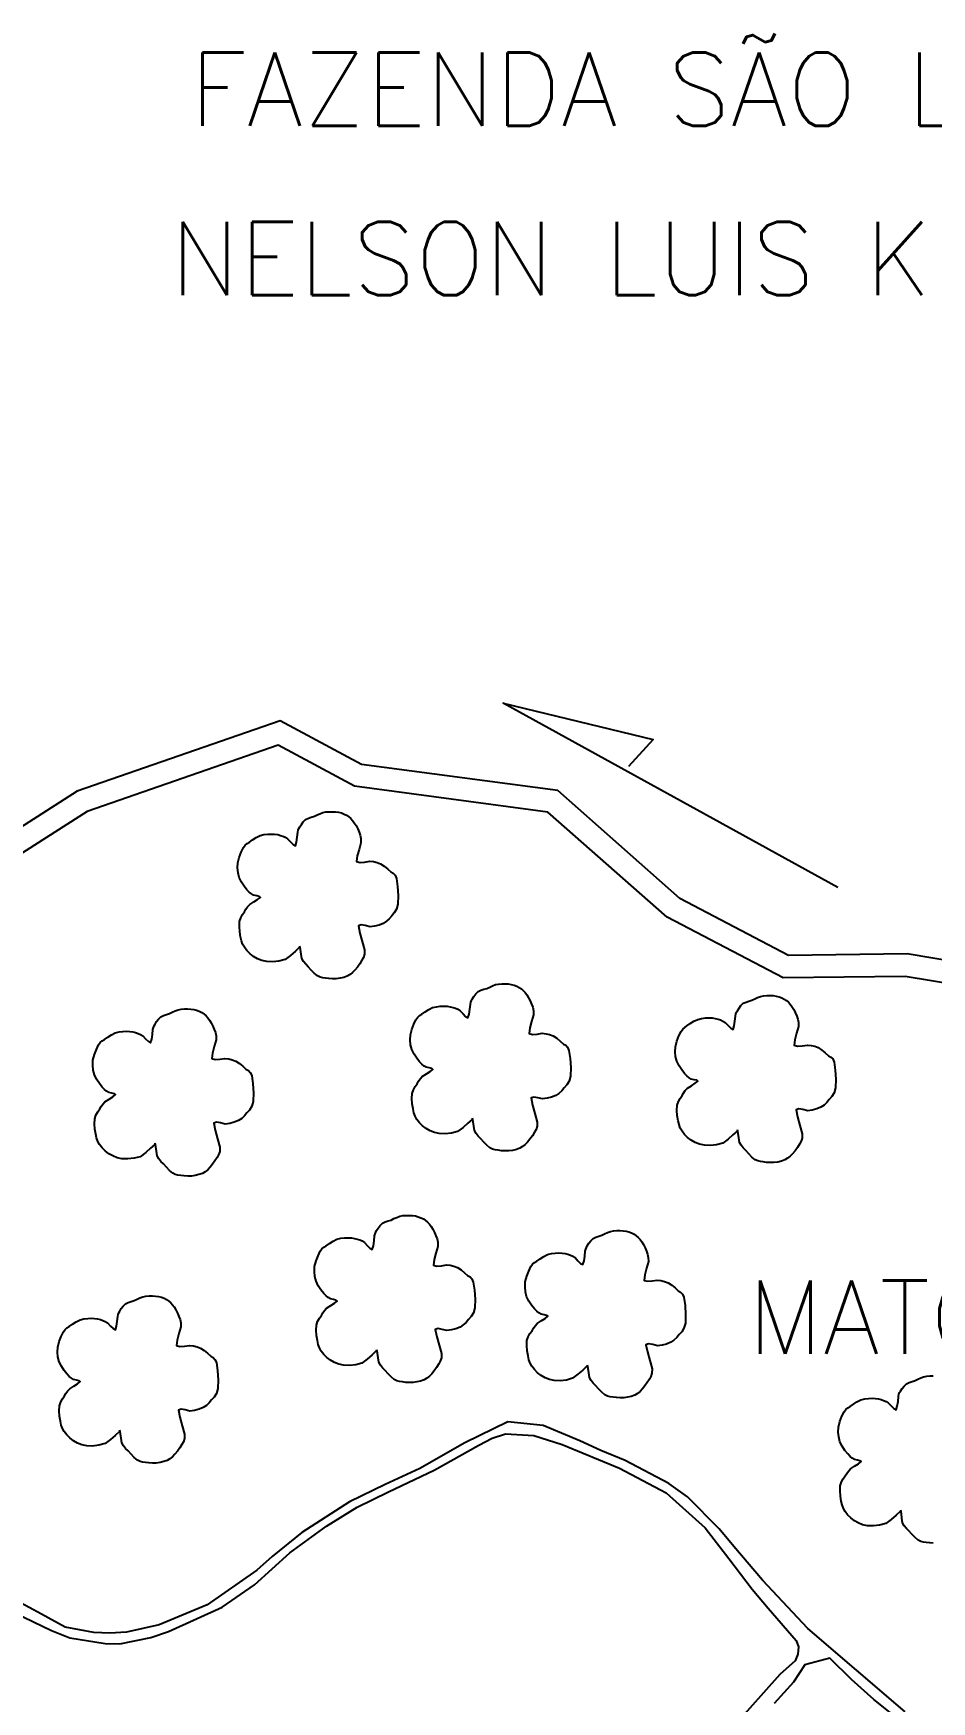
# Model space of a CAD drawing. Header units: millimetres. Extents: x 735053 to 737153, y 7806847 to 7809817.
# Drawn here: x 735382.4 to 735541.6, y 7808577.2 to 7808872.7 of the extents above; entities that cross this region are included whole.
import ezdxf

# ---------------------------------------------------------------- set-up
doc = ezdxf.new("R2010")
doc.units = ezdxf.units.MM
doc.linetypes.add('CONTINUO', pattern=[0])
doc.linetypes.add('LIN0', pattern=[0])
for name, color, linetype in [('0114000524', 1, 'Continuous'), ('0114000524005', 5, 'Continuous'), ('0114000524007', 5, 'Continuous'), ('CURSOS_D_AGUA', 5, 'Continuous'), ('MATO', 3, 'LIN0'), ('TEXTO', 7, 'Continuous')]:
    doc.layers.add(name, color=color, linetype=linetype)
doc.styles.add('SIMPLEX', font='simplex', dxfattribs={"height": 0.2})

msp = doc.modelspace()

# ---------------------------------------------------------------- linework, layer by layer
at = {"layer": '0114000524', "color": 1, "elevation": 521.97}
msp.add_lwpolyline([(735536.85, 7808575.35), (735519.63, 7808590.15), (735511.6, 7808598.68), (735506.53, 7808604.63), (735503.92, 7808607.77), (735498.27, 7808613.43), (735494.96, 7808615.83), (735487.23, 7808619.89), (735482.96, 7808621.68), (735479.22, 7808623.38), (735472.72, 7808626.09), (735466.45, 7808626.77), (735458.82, 7808623.04), (735450.84, 7808618.48), (735444.72, 7808615.62), (735438.42, 7808612.55), (735429.95, 7808607.12), (735424.72, 7808602.9), (735421.99, 7808600.44), (735413.2, 7808594.35), (735404.69, 7808590.79), (735398.86, 7808589.45), (735395.95, 7808589.3), (735393.11, 7808589.41), (735388.02, 7808590.35), (735383.84, 7808592.64), (735379.44, 7808595.02)], dxfattribs=at)
at = {"layer": '0114000524005'}
msp.add_lwpolyline([(735539.47, 7808571.06), (735531.32, 7808577.54), (735527.36, 7808581.07), (735523.49, 7808584.89), (735519.07, 7808583.68), (735517.05, 7808580.62), (735513.67, 7808576.84)], dxfattribs=at)
at = {"layer": '0114000524007', "elevation": 521.53}
msp.add_lwpolyline([(735379.08, 7808592.9), (735385.61, 7808589.79), (735388.81, 7808588.45), (735395.07, 7808587.45), (735397.69, 7808587.43), (735403.18, 7808588.53), (735406.34, 7808589.58), (735415.85, 7808593.92), (735421.57, 7808597.86), (735427.83, 7808603.52), (735434.33, 7808608.25), (735439.78, 7808611.62), (735445.3, 7808614.34), (735453.42, 7808618.2), (735461.29, 7808622.63), (735463.65, 7808623.85), (735466.04, 7808624.64), (735471.08, 7808624.3), (735476.06, 7808622.74), (735486.22, 7808618.56), (735494.51, 7808614.18), (735501.4, 7808607.99), (735505.62, 7808602.53), (735509.73, 7808597.11), (735512.57, 7808593.73), (735517.56, 7808587.99), (735517.96, 7808586.86), (735517.86, 7808585.6), (735517.36, 7808584.42), (735514.65, 7808581.98), (735498.21, 7808563.57)], dxfattribs=at)
at = {"layer": 'CURSOS_D_AGUA'}
for points in [[(735680.38, 7808799.16), (735656.95, 7808778.03), (735646.6, 7808756.78), (735627.53, 7808752.45), (735613.62, 7808738.34), (735579.5, 7808711.93), (735550.53, 7808707.43), (735537.19, 7808709.64), (735516.2, 7808709.39), (735496.94, 7808719.46), (735475.3, 7808738.58), (735440.54, 7808743.22), (735426.11, 7808750.95), (735390.14, 7808738.48), (735368.96, 7808724.98)], [(735682.41, 7808795.6), (735660.21, 7808775.58), (735649.35, 7808753.31), (735629.55, 7808748.81), (735616.28, 7808735.34), (735581.13, 7808708.14), (735550.51, 7808703.38), (735536.89, 7808705.63), (735515.24, 7808705.38), (735494.66, 7808716.14), (735473.56, 7808734.77), (735439.29, 7808739.35), (735425.77, 7808746.6), (735391.89, 7808734.85), (735370.25, 7808721.06)]]:
    msp.add_lwpolyline(points, dxfattribs=at)
at = {"layer": 'MATO', "linetype": 'CONTINUO'}
for points in [[(735429.54, 7808710.81), (735428.8, 7808710.14), (735427.94, 7808709.38), (735426.98, 7808708.67), (735425.89, 7808708.37), (735424.79, 7808708.25), (735423.73, 7808708.29), (735422.86, 7808708.48), (735422.1, 7808708.79), (735421.41, 7808709.19), (735420.77, 7808709.67), (735420.22, 7808710.22), (735419.77, 7808710.81), (735419.46, 7808711.36), (735419.24, 7808711.97), (735419.09, 7808712.66), (735418.94, 7808713.56), (735418.88, 7808714.5), (735418.9, 7808715.39), (735419.13, 7808716.05), (735419.44, 7808716.62), (735419.79, 7808717.11), (735420.05, 7808717.57), (735420.35, 7808717.99), (735420.73, 7808718.39), (735421.44, 7808718.86), (735422.12, 7808719.29), (735422.6, 7808719.66), (735422.39, 7808719.81), (735421.95, 7808719.92), (735421.41, 7808720.04), (735421.02, 7808720.27), (735420.64, 7808720.58), (735420.23, 7808721.01), (735419.73, 7808721.64), (735419.25, 7808722.37), (735418.85, 7808723.18), (735418.64, 7808724.02), (735418.55, 7808724.89), (735418.6, 7808725.78), (735418.85, 7808726.75), (735419.2, 7808727.68), (735419.6, 7808728.47), (735419.9, 7808728.89), (735420.24, 7808729.19), (735420.65, 7808729.44), (735421.22, 7808729.86), (735421.87, 7808730.27), (735422.55, 7808730.61), (735423.24, 7808730.78), (735423.91, 7808730.86), (735424.56, 7808730.88), (735425.13, 7808730.85), (735425.67, 7808730.77), (735426.16, 7808730.65), (735426.6, 7808730.51), (735427.01, 7808730.32), (735427.43, 7808730.06), (735427.93, 7808729.51), (735428.41, 7808729.05), (735428.82, 7808728.82), (735429.02, 7808729.46), (735429.15, 7808730.31), (735429.23, 7808731.19), (735429.32, 7808731.58), (735429.43, 7808731.87), (735429.59, 7808732.14), (735429.87, 7808732.59), (735430.21, 7808733.04), (735430.62, 7808733.45), (735431.11, 7808733.68), (735431.63, 7808733.86), (735432.17, 7808734.02), (735432.67, 7808734.26), (735433.16, 7808734.49), (735433.68, 7808734.69), (735434.23, 7808734.79), (735434.8, 7808734.84), (735435.37, 7808734.84), (735435.93, 7808734.81), (735436.46, 7808734.74), (735436.97, 7808734.61), (735437.44, 7808734.43), (735437.88, 7808734.2), (735438.28, 7808733.92), (735438.63, 7808733.63), (735438.95, 7808733.28), (735439.25, 7808732.88), (735439.56, 7808732.37), (735439.85, 7808731.81), (735440.09, 7808731.21), (735440.29, 7808730.67), (735440.41, 7808730.07), (735440.42, 7808729.35), (735440.08, 7808728.16), (735439.77, 7808727), (735439.65, 7808726.03), (735440.26, 7808725.86), (735441.08, 7808725.92), (735441.98, 7808726.07), (735442.65, 7808725.99), (735443.29, 7808725.84), (735443.9, 7808725.6), (735444.55, 7808725.17), (735445.16, 7808724.68), (735445.71, 7808724.17), (735446.13, 7808723.94), (735446.47, 7808723.6), (735446.72, 7808723.02), (735446.92, 7808721.58), (735447.02, 7808719.99), (735446.99, 7808718.45), (735446.72, 7808717.58), (735446.33, 7808716.93), (735445.87, 7808716.41), (735445.44, 7808715.88), (735444.95, 7808715.42), (735444.38, 7808715.05), (735443.64, 7808714.76), (735442.85, 7808714.55), (735442.04, 7808714.42), (735441.18, 7808714.65), (735440.46, 7808714.78), (735439.99, 7808714.6), (735440.24, 7808713.34), (735440.66, 7808711.83), (735441.08, 7808710.34), (735441.05, 7808709.58), (735440.87, 7808709), (735440.58, 7808708.52), (735440.22, 7808707.91), (735439.8, 7808707.32), (735439.35, 7808706.79), (735438.93, 7808706.36), (735438.49, 7808706), (735437.99, 7808705.71), (735437.38, 7808705.48), (735436.73, 7808705.33), (735436.06, 7808705.23), (735435.4, 7808705.22), (735434.76, 7808705.26), (735434.15, 7808705.35), (735433.66, 7808705.41), (735433.19, 7808705.53), (735432.72, 7808705.76), (735432.16, 7808706.23), (735431.6, 7808706.78), (735431.07, 7808707.37), (735430.63, 7808707.83), (735430.26, 7808708.3), (735429.96, 7808708.83), (735429.84, 7808709.62), (735429.74, 7808710.4), (735429.61, 7808711.03)], [(735460.11, 7808680.33), (735459.37, 7808679.66), (735458.51, 7808678.9), (735457.55, 7808678.18), (735456.47, 7808677.89), (735455.36, 7808677.77), (735454.3, 7808677.81), (735453.44, 7808677.99), (735452.67, 7808678.3), (735451.99, 7808678.71), (735451.35, 7808679.19), (735450.8, 7808679.73), (735450.34, 7808680.32), (735450.03, 7808680.88), (735449.81, 7808681.49), (735449.66, 7808682.17), (735449.52, 7808683.08), (735449.45, 7808684.01), (735449.48, 7808684.9), (735449.71, 7808685.56), (735450.02, 7808686.13), (735450.37, 7808686.63), (735450.63, 7808687.08), (735450.93, 7808687.5), (735451.3, 7808687.91), (735452.02, 7808688.37), (735452.69, 7808688.81), (735453.17, 7808689.17), (735452.96, 7808689.33), (735452.53, 7808689.44), (735451.98, 7808689.55), (735451.6, 7808689.78), (735451.21, 7808690.1), (735450.81, 7808690.52), (735450.3, 7808691.15), (735449.83, 7808691.89), (735449.43, 7808692.7), (735449.21, 7808693.53), (735449.13, 7808694.4), (735449.18, 7808695.29), (735449.43, 7808696.27), (735449.78, 7808697.19), (735450.17, 7808697.99), (735450.48, 7808698.41), (735450.82, 7808698.71), (735451.22, 7808698.96), (735451.8, 7808699.38), (735452.45, 7808699.78), (735453.13, 7808700.12), (735453.81, 7808700.29), (735454.49, 7808700.38), (735455.13, 7808700.39), (735455.71, 7808700.36), (735456.24, 7808700.29), (735456.74, 7808700.16), (735457.17, 7808700.02), (735457.59, 7808699.83), (735458, 7808699.58), (735458.51, 7808699.03), (735458.98, 7808698.56), (735459.39, 7808698.34), (735459.6, 7808698.97), (735459.72, 7808699.83), (735459.81, 7808700.71), (735459.9, 7808701.09), (735460.01, 7808701.39), (735460.16, 7808701.65), (735460.44, 7808702.1), (735460.79, 7808702.56), (735461.2, 7808702.97), (735461.69, 7808703.2), (735462.21, 7808703.37), (735462.75, 7808703.53), (735463.24, 7808703.78), (735463.74, 7808704.01), (735464.25, 7808704.2), (735464.81, 7808704.3), (735465.38, 7808704.35), (735465.95, 7808704.36), (735466.5, 7808704.33), (735467.04, 7808704.25), (735467.55, 7808704.13), (735468.02, 7808703.94), (735468.46, 7808703.71), (735468.85, 7808703.44), (735469.2, 7808703.14), (735469.52, 7808702.8), (735469.82, 7808702.39), (735470.14, 7808701.89), (735470.42, 7808701.32), (735470.67, 7808700.72), (735470.87, 7808700.19), (735470.98, 7808699.58), (735471, 7808698.86), (735470.66, 7808697.68), (735470.35, 7808696.52), (735470.23, 7808695.55), (735470.83, 7808695.38), (735471.65, 7808695.43), (735472.55, 7808695.58), (735473.23, 7808695.51), (735473.86, 7808695.36), (735474.48, 7808695.12), (735475.13, 7808694.69), (735475.74, 7808694.19), (735476.29, 7808693.68), (735476.71, 7808693.45), (735477.04, 7808693.12), (735477.29, 7808692.54), (735477.5, 7808691.1), (735477.6, 7808689.5), (735477.56, 7808687.97), (735477.3, 7808687.1), (735476.91, 7808686.44), (735476.44, 7808685.93), (735476.01, 7808685.39), (735475.52, 7808684.94), (735474.96, 7808684.56), (735474.22, 7808684.27), (735473.42, 7808684.06), (735472.62, 7808683.94), (735471.76, 7808684.17), (735471.04, 7808684.29), (735470.56, 7808684.12), (735470.81, 7808682.85), (735471.24, 7808681.35), (735471.66, 7808679.86), (735471.63, 7808679.1), (735471.45, 7808678.52), (735471.16, 7808678.04), (735470.8, 7808677.42), (735470.38, 7808676.84), (735469.93, 7808676.3), (735469.51, 7808675.87), (735469.06, 7808675.51), (735468.57, 7808675.22), (735467.96, 7808675), (735467.31, 7808674.84), (735466.64, 7808674.75), (735465.98, 7808674.74), (735465.34, 7808674.78), (735464.73, 7808674.86), (735464.23, 7808674.92), (735463.76, 7808675.05), (735463.29, 7808675.27), (735462.73, 7808675.74), (735462.18, 7808676.3), (735461.65, 7808676.89), (735461.21, 7808677.34), (735460.83, 7808677.82), (735460.53, 7808678.34), (735460.41, 7808679.14), (735460.32, 7808679.91), (735460.19, 7808680.55)], [(735507.08, 7808678.25), (735506.35, 7808677.58), (735505.49, 7808676.82), (735504.53, 7808676.1), (735503.44, 7808675.81), (735502.34, 7808675.69), (735501.28, 7808675.73), (735500.41, 7808675.92), (735499.64, 7808676.22), (735498.96, 7808676.63), (735498.32, 7808677.11), (735497.77, 7808677.66), (735497.32, 7808678.24), (735497.01, 7808678.8), (735496.79, 7808679.41), (735496.64, 7808680.09), (735496.49, 7808681), (735496.42, 7808681.93), (735496.45, 7808682.83), (735496.68, 7808683.49), (735496.99, 7808684.05), (735497.34, 7808684.55), (735497.6, 7808685), (735497.9, 7808685.42), (735498.27, 7808685.83), (735498.99, 7808686.29), (735499.66, 7808686.73), (735500.15, 7808687.1), (735499.94, 7808687.25), (735499.5, 7808687.36), (735498.95, 7808687.48), (735498.57, 7808687.7), (735498.18, 7808688.02), (735497.78, 7808688.45), (735497.28, 7808689.08), (735496.8, 7808689.81), (735496.4, 7808690.62), (735496.19, 7808691.45), (735496.1, 7808692.32), (735496.15, 7808693.21), (735496.4, 7808694.19), (735496.75, 7808695.11), (735497.15, 7808695.91), (735497.45, 7808696.33), (735497.79, 7808696.63), (735498.19, 7808696.88), (735498.77, 7808697.3), (735499.42, 7808697.7), (735500.1, 7808698.05), (735500.79, 7808698.21), (735501.46, 7808698.3), (735502.11, 7808698.31), (735502.68, 7808698.29), (735503.22, 7808698.21), (735503.71, 7808698.08), (735504.15, 7808697.94), (735504.56, 7808697.75), (735504.98, 7808697.5), (735505.48, 7808696.95), (735505.96, 7808696.48), (735506.37, 7808696.26), (735506.57, 7808696.9), (735506.7, 7808697.75), (735506.78, 7808698.63), (735506.87, 7808699.01), (735506.98, 7808699.31), (735507.14, 7808699.57), (735507.42, 7808700.03), (735507.76, 7808700.48), (735508.17, 7808700.89), (735508.66, 7808701.12), (735509.18, 7808701.3), (735509.72, 7808701.45), (735510.21, 7808701.7), (735510.71, 7808701.93), (735511.23, 7808702.12), (735511.78, 7808702.23), (735512.35, 7808702.28), (735512.92, 7808702.28), (735513.48, 7808702.25), (735514.01, 7808702.17), (735514.52, 7808702.05), (735514.99, 7808701.87), (735515.43, 7808701.64), (735515.83, 7808701.36), (735516.18, 7808701.07), (735516.5, 7808700.72), (735516.8, 7808700.32), (735517.11, 7808699.81), (735517.4, 7808699.24), (735517.64, 7808698.64), (735517.84, 7808698.11), (735517.96, 7808697.5), (735517.97, 7808696.78), (735517.63, 7808695.6), (735517.32, 7808694.44), (735517.2, 7808693.47), (735517.81, 7808693.3), (735518.62, 7808693.36), (735519.53, 7808693.5), (735520.2, 7808693.43), (735520.84, 7808693.28), (735521.45, 7808693.04), (735522.1, 7808692.61), (735522.71, 7808692.11), (735523.26, 7808691.61), (735523.68, 7808691.37), (735524.02, 7808691.04), (735524.27, 7808690.46), (735524.47, 7808689.02), (735524.57, 7808687.43), (735524.54, 7808685.89), (735524.27, 7808685.02), (735523.88, 7808684.36), (735523.42, 7808683.85), (735522.99, 7808683.32), (735522.5, 7808682.86), (735521.93, 7808682.49), (735521.19, 7808682.19), (735520.39, 7808681.98), (735519.59, 7808681.86), (735518.73, 7808682.09), (735518.01, 7808682.22), (735517.54, 7808682.04), (735517.79, 7808680.77), (735518.21, 7808679.27), (735518.63, 7808677.78), (735518.6, 7808677.02), (735518.42, 7808676.44), (735518.13, 7808675.96), (735517.77, 7808675.34), (735517.35, 7808674.76), (735516.9, 7808674.23), (735516.48, 7808673.79), (735516.04, 7808673.43), (735515.54, 7808673.14), (735514.93, 7808672.92), (735514.28, 7808672.76), (735513.61, 7808672.67), (735512.95, 7808672.66), (735512.31, 7808672.7), (735511.7, 7808672.79), (735511.2, 7808672.84), (735510.73, 7808672.97), (735510.27, 7808673.19), (735509.71, 7808673.66), (735509.15, 7808674.22), (735508.62, 7808674.81), (735508.18, 7808675.27), (735507.8, 7808675.74), (735507.51, 7808676.26), (735507.39, 7808677.06), (735507.29, 7808677.83), (735507.16, 7808678.47)], [(735403.87, 7808675.87), (735403.14, 7808675.2), (735402.28, 7808674.44), (735401.32, 7808673.72), (735400.23, 7808673.43), (735399.13, 7808673.31), (735398.07, 7808673.35), (735397.2, 7808673.53), (735396.43, 7808673.84), (735395.75, 7808674.25), (735395.11, 7808674.73), (735394.56, 7808675.27), (735394.11, 7808675.86), (735393.8, 7808676.42), (735393.58, 7808677.03), (735393.43, 7808677.71), (735393.28, 7808678.62), (735393.21, 7808679.55), (735393.24, 7808680.44), (735393.47, 7808681.1), (735393.78, 7808681.67), (735394.13, 7808682.17), (735394.39, 7808682.62), (735394.69, 7808683.04), (735395.06, 7808683.44), (735395.78, 7808683.91), (735396.45, 7808684.35), (735396.94, 7808684.71), (735396.73, 7808684.87), (735396.29, 7808684.98), (735395.74, 7808685.09), (735395.36, 7808685.32), (735394.97, 7808685.64), (735394.57, 7808686.06), (735394.07, 7808686.69), (735393.59, 7808687.43), (735393.19, 7808688.24), (735392.97, 7808689.07), (735392.89, 7808689.94), (735392.94, 7808690.83), (735393.19, 7808691.81), (735393.54, 7808692.73), (735393.94, 7808693.53), (735394.24, 7808693.95), (735394.58, 7808694.25), (735394.98, 7808694.5), (735395.56, 7808694.92), (735396.21, 7808695.32), (735396.89, 7808695.66), (735397.58, 7808695.83), (735398.25, 7808695.92), (735398.9, 7808695.93), (735399.47, 7808695.9), (735400.01, 7808695.83), (735400.5, 7808695.7), (735400.94, 7808695.56), (735401.35, 7808695.37), (735401.77, 7808695.12), (735402.27, 7808694.57), (735402.75, 7808694.1), (735403.16, 7808693.88), (735403.36, 7808694.51), (735403.49, 7808695.37), (735403.57, 7808696.25), (735403.66, 7808696.63), (735403.77, 7808696.92), (735403.93, 7808697.19), (735404.2, 7808697.64), (735404.55, 7808698.1), (735404.96, 7808698.51), (735405.45, 7808698.74), (735405.97, 7808698.91), (735406.51, 7808699.07), (735407, 7808699.31), (735407.5, 7808699.55), (735408.02, 7808699.74), (735408.57, 7808699.84), (735409.14, 7808699.89), (735409.71, 7808699.9), (735410.27, 7808699.87), (735410.8, 7808699.79), (735411.31, 7808699.67), (735411.78, 7808699.48), (735412.22, 7808699.25), (735412.62, 7808698.98), (735412.97, 7808698.68), (735413.29, 7808698.34), (735413.59, 7808697.93), (735413.9, 7808697.43), (735414.19, 7808696.86), (735414.43, 7808696.26), (735414.63, 7808695.73), (735414.75, 7808695.12), (735414.76, 7808694.4), (735414.42, 7808693.22), (735414.11, 7808692.06), (735413.99, 7808691.09), (735414.6, 7808690.92), (735415.41, 7808690.97), (735416.32, 7808691.12), (735416.99, 7808691.05), (735417.62, 7808690.9), (735418.24, 7808690.66), (735418.89, 7808690.23), (735419.5, 7808689.73), (735420.05, 7808689.22), (735420.47, 7808688.99), (735420.81, 7808688.66), (735421.06, 7808688.08), (735421.26, 7808686.64), (735421.36, 7808685.04), (735421.33, 7808683.51), (735421.06, 7808682.64), (735420.67, 7808681.98), (735420.21, 7808681.47), (735419.78, 7808680.93), (735419.29, 7808680.48), (735418.72, 7808680.1), (735417.98, 7808679.81), (735417.18, 7808679.6), (735416.38, 7808679.48), (735415.52, 7808679.71), (735414.8, 7808679.83), (735414.33, 7808679.66), (735414.58, 7808678.39), (735415, 7808676.89), (735415.42, 7808675.4), (735415.39, 7808674.63), (735415.21, 7808674.06), (735414.92, 7808673.58), (735414.56, 7808672.96), (735414.14, 7808672.38), (735413.69, 7808671.84), (735413.27, 7808671.41), (735412.83, 7808671.05), (735412.33, 7808670.76), (735411.72, 7808670.54), (735411.07, 7808670.38), (735410.4, 7808670.29), (735409.74, 7808670.28), (735409.1, 7808670.32), (735408.49, 7808670.4), (735407.99, 7808670.46), (735407.52, 7808670.59), (735407.06, 7808670.81), (735406.5, 7808671.28), (735405.94, 7808671.84), (735405.41, 7808672.43), (735404.97, 7808672.88), (735404.59, 7808673.36), (735404.3, 7808673.88), (735404.18, 7808674.68), (735404.08, 7808675.45), (735403.95, 7808676.09)], [(735443.15, 7808639.3), (735442.41, 7808638.62), (735441.55, 7808637.86), (735440.59, 7808637.15), (735439.51, 7808636.85), (735438.4, 7808636.73), (735437.34, 7808636.77), (735436.48, 7808636.96), (735435.71, 7808637.27), (735435.03, 7808637.67), (735434.39, 7808638.16), (735433.84, 7808638.7), (735433.38, 7808639.29), (735433.07, 7808639.85), (735432.85, 7808640.46), (735432.7, 7808641.14), (735432.56, 7808642.04), (735432.49, 7808642.98), (735432.52, 7808643.87), (735432.75, 7808644.53), (735433.06, 7808645.1), (735433.41, 7808645.6), (735433.67, 7808646.05), (735433.97, 7808646.47), (735434.34, 7808646.87), (735435.06, 7808647.34), (735435.73, 7808647.77), (735436.21, 7808648.14), (735436, 7808648.29), (735435.57, 7808648.4), (735435.02, 7808648.52), (735434.64, 7808648.75), (735434.25, 7808649.06), (735433.85, 7808649.49), (735433.34, 7808650.12), (735432.87, 7808650.86), (735432.47, 7808651.67), (735432.25, 7808652.5), (735432.17, 7808653.37), (735432.22, 7808654.26), (735432.47, 7808655.24), (735432.82, 7808656.16), (735433.21, 7808656.96), (735433.52, 7808657.38), (735433.86, 7808657.67), (735434.26, 7808657.92), (735434.84, 7808658.34), (735435.49, 7808658.75), (735436.17, 7808659.09), (735436.85, 7808659.26), (735437.53, 7808659.34), (735438.17, 7808659.36), (735438.75, 7808659.33), (735439.28, 7808659.25), (735439.78, 7808659.13), (735440.21, 7808658.99), (735440.63, 7808658.8), (735441.04, 7808658.54), (735441.55, 7808657.99), (735442.02, 7808657.53), (735442.43, 7808657.3), (735442.63, 7808657.94), (735442.76, 7808658.79), (735442.85, 7808659.67), (735442.94, 7808660.06), (735443.05, 7808660.35), (735443.2, 7808660.62), (735443.48, 7808661.07), (735443.83, 7808661.52), (735444.24, 7808661.93), (735444.73, 7808662.16), (735445.25, 7808662.34), (735445.79, 7808662.5), (735446.28, 7808662.74), (735446.78, 7808662.97), (735447.29, 7808663.17), (735447.85, 7808663.27), (735448.42, 7808663.32), (735448.99, 7808663.32), (735449.54, 7808663.29), (735450.08, 7808663.22), (735450.59, 7808663.09), (735451.06, 7808662.91), (735451.5, 7808662.68), (735451.89, 7808662.41), (735452.24, 7808662.11), (735452.56, 7808661.77), (735452.86, 7808661.36), (735453.18, 7808660.85), (735453.46, 7808660.29), (735453.71, 7808659.69), (735453.91, 7808659.15), (735454.02, 7808658.55), (735454.04, 7808657.83), (735453.7, 7808656.65), (735453.39, 7808655.48), (735453.27, 7808654.51), (735453.87, 7808654.34), (735454.69, 7808654.4), (735455.59, 7808654.55), (735456.26, 7808654.47), (735456.9, 7808654.32), (735457.52, 7808654.08), (735458.17, 7808653.65), (735458.78, 7808653.16), (735459.33, 7808652.65), (735459.75, 7808652.42), (735460.08, 7808652.08), (735460.33, 7808651.5), (735460.54, 7808650.07), (735460.64, 7808648.47), (735460.6, 7808646.94), (735460.34, 7808646.06), (735459.95, 7808645.41), (735459.48, 7808644.89), (735459.05, 7808644.36), (735458.56, 7808643.9), (735458, 7808643.53), (735457.26, 7808643.24), (735456.46, 7808643.03), (735455.66, 7808642.9), (735454.8, 7808643.13), (735454.08, 7808643.26), (735453.6, 7808643.09), (735453.85, 7808641.82), (735454.28, 7808640.31), (735454.7, 7808638.82), (735454.67, 7808638.06), (735454.49, 7808637.48), (735454.2, 7808637), (735453.84, 7808636.39), (735453.42, 7808635.8), (735452.97, 7808635.27), (735452.55, 7808634.84), (735452.1, 7808634.48), (735451.61, 7808634.19), (735451, 7808633.96), (735450.35, 7808633.81), (735449.68, 7808633.71), (735449.02, 7808633.7), (735448.37, 7808633.74), (735447.77, 7808633.83), (735447.27, 7808633.89), (735446.8, 7808634.01), (735446.33, 7808634.24), (735445.77, 7808634.71), (735445.22, 7808635.26), (735444.69, 7808635.85), (735444.25, 7808636.31), (735443.87, 7808636.78), (735443.57, 7808637.31), (735443.45, 7808638.11), (735443.36, 7808638.88), (735443.23, 7808639.52)], [(735480.48, 7808636.59), (735479.74, 7808635.92), (735478.88, 7808635.16), (735477.92, 7808634.45), (735476.83, 7808634.15), (735475.73, 7808634.03), (735474.67, 7808634.07), (735473.81, 7808634.26), (735473.04, 7808634.56), (735472.35, 7808634.97), (735471.72, 7808635.45), (735471.17, 7808636), (735470.71, 7808636.59), (735470.4, 7808637.14), (735470.18, 7808637.75), (735470.03, 7808638.44), (735469.89, 7808639.34), (735469.82, 7808640.28), (735469.85, 7808641.17), (735470.08, 7808641.83), (735470.38, 7808642.4), (735470.74, 7808642.89), (735471, 7808643.35), (735471.3, 7808643.77), (735471.67, 7808644.17), (735472.39, 7808644.64), (735473.06, 7808645.07), (735473.54, 7808645.44), (735473.33, 7808645.59), (735472.9, 7808645.7), (735472.35, 7808645.82), (735471.97, 7808646.05), (735471.58, 7808646.36), (735471.18, 7808646.79), (735470.67, 7808647.42), (735470.2, 7808648.15), (735469.79, 7808648.96), (735469.58, 7808649.8), (735469.5, 7808650.66), (735469.55, 7808651.56), (735469.8, 7808652.53), (735470.15, 7808653.46), (735470.54, 7808654.25), (735470.85, 7808654.67), (735471.18, 7808654.97), (735471.59, 7808655.22), (735472.17, 7808655.64), (735472.81, 7808656.04), (735473.5, 7808656.39), (735474.18, 7808656.56), (735474.85, 7808656.64), (735475.5, 7808656.66), (735476.08, 7808656.63), (735476.61, 7808656.55), (735477.11, 7808656.43), (735477.54, 7808656.29), (735477.96, 7808656.09), (735478.37, 7808655.84), (735478.88, 7808655.29), (735479.35, 7808654.82), (735479.76, 7808654.6), (735479.96, 7808655.24), (735480.09, 7808656.09), (735480.18, 7808656.97), (735480.27, 7808657.36), (735480.37, 7808657.65), (735480.53, 7808657.92), (735480.81, 7808658.37), (735481.16, 7808658.82), (735481.57, 7808659.23), (735482.05, 7808659.46), (735482.58, 7808659.64), (735483.11, 7808659.8), (735483.61, 7808660.04), (735484.11, 7808660.27), (735484.62, 7808660.47), (735485.18, 7808660.57), (735485.75, 7808660.62), (735486.32, 7808660.62), (735486.87, 7808660.59), (735487.41, 7808660.52), (735487.92, 7808660.39), (735488.39, 7808660.21), (735488.82, 7808659.98), (735489.22, 7808659.7), (735489.57, 7808659.41), (735489.89, 7808659.06), (735490.19, 7808658.66), (735490.51, 7808658.15), (735490.79, 7808657.59), (735491.04, 7808656.99), (735491.23, 7808656.45), (735491.35, 7808655.84), (735491.37, 7808655.12), (735491.03, 7808653.94), (735490.72, 7808652.78), (735490.6, 7808651.81), (735491.2, 7808651.64), (735492.02, 7808651.7), (735492.92, 7808651.84), (735493.59, 7808651.77), (735494.23, 7808651.62), (735494.84, 7808651.38), (735495.49, 7808650.95), (735496.11, 7808650.46), (735496.66, 7808649.95), (735497.08, 7808649.72), (735497.41, 7808649.38), (735497.66, 7808648.8), (735497.87, 7808647.36), (735497.96, 7808645.77), (735497.93, 7808644.23), (735497.66, 7808643.36), (735497.28, 7808642.7), (735496.81, 7808642.19), (735496.38, 7808641.66), (735495.89, 7808641.2), (735495.33, 7808640.83), (735494.58, 7808640.53), (735493.79, 7808640.32), (735492.98, 7808640.2), (735492.13, 7808640.43), (735491.41, 7808640.56), (735490.93, 7808640.38), (735491.18, 7808639.12), (735491.61, 7808637.61), (735492.03, 7808636.12), (735492, 7808635.36), (735491.82, 7808634.78), (735491.53, 7808634.3), (735491.17, 7808633.69), (735490.75, 7808633.1), (735490.29, 7808632.57), (735489.88, 7808632.14), (735489.43, 7808631.78), (735488.94, 7808631.49), (735488.33, 7808631.26), (735487.68, 7808631.1), (735487.01, 7808631.01), (735486.35, 7808631), (735485.7, 7808631.04), (735485.1, 7808631.13), (735484.6, 7808631.19), (735484.13, 7808631.31), (735483.66, 7808631.54), (735483.1, 7808632.01), (735482.54, 7808632.56), (735482.02, 7808633.15), (735481.58, 7808633.61), (735481.2, 7808634.08), (735480.9, 7808634.61), (735480.78, 7808635.4), (735480.69, 7808636.18), (735480.56, 7808636.81)], [(735397.63, 7808625.02), (735396.89, 7808624.35), (735396.03, 7808623.59), (735395.07, 7808622.88), (735393.98, 7808622.58), (735392.88, 7808622.46), (735391.82, 7808622.5), (735390.95, 7808622.69), (735390.19, 7808622.99), (735389.5, 7808623.4), (735388.86, 7808623.88), (735388.31, 7808624.43), (735387.86, 7808625.01), (735387.55, 7808625.57), (735387.33, 7808626.18), (735387.18, 7808626.87), (735387.03, 7808627.77), (735386.97, 7808628.71), (735386.99, 7808629.6), (735387.22, 7808630.26), (735387.53, 7808630.82), (735387.88, 7808631.32), (735388.14, 7808631.78), (735388.44, 7808632.2), (735388.82, 7808632.6), (735389.53, 7808633.07), (735390.21, 7808633.5), (735390.69, 7808633.87), (735390.48, 7808634.02), (735390.04, 7808634.13), (735389.5, 7808634.25), (735389.11, 7808634.47), (735388.73, 7808634.79), (735388.32, 7808635.22), (735387.82, 7808635.85), (735387.34, 7808636.58), (735386.94, 7808637.39), (735386.73, 7808638.23), (735386.64, 7808639.09), (735386.69, 7808639.98), (735386.94, 7808640.96), (735387.29, 7808641.88), (735387.69, 7808642.68), (735387.99, 7808643.1), (735388.33, 7808643.4), (735388.74, 7808643.65), (735389.31, 7808644.07), (735389.96, 7808644.47), (735390.64, 7808644.82), (735391.33, 7808644.99), (735392, 7808645.07), (735392.65, 7808645.09), (735393.22, 7808645.06), (735393.76, 7808644.98), (735394.25, 7808644.86), (735394.69, 7808644.72), (735395.1, 7808644.52), (735395.52, 7808644.27), (735396.02, 7808643.72), (735396.5, 7808643.25), (735396.91, 7808643.03), (735397.11, 7808643.67), (735397.24, 7808644.52), (735397.32, 7808645.4), (735397.41, 7808645.78), (735397.52, 7808646.08), (735397.68, 7808646.35), (735397.96, 7808646.8), (735398.3, 7808647.25), (735398.72, 7808647.66), (735399.2, 7808647.89), (735399.72, 7808648.07), (735400.26, 7808648.23), (735400.76, 7808648.47), (735401.25, 7808648.7), (735401.77, 7808648.89), (735402.33, 7808649), (735402.89, 7808649.05), (735403.46, 7808649.05), (735404.02, 7808649.02), (735404.55, 7808648.94), (735405.07, 7808648.82), (735405.53, 7808648.64), (735405.97, 7808648.41), (735406.37, 7808648.13), (735406.72, 7808647.84), (735407.04, 7808647.49), (735407.34, 7808647.09), (735407.65, 7808646.58), (735407.94, 7808646.02), (735408.18, 7808645.42), (735408.38, 7808644.88), (735408.5, 7808644.27), (735408.52, 7808643.55), (735408.17, 7808642.37), (735407.87, 7808641.21), (735407.74, 7808640.24), (735408.35, 7808640.07), (735409.17, 7808640.13), (735410.07, 7808640.27), (735410.74, 7808640.2), (735411.38, 7808640.05), (735411.99, 7808639.81), (735412.64, 7808639.38), (735413.25, 7808638.89), (735413.8, 7808638.38), (735414.22, 7808638.14), (735414.56, 7808637.81), (735414.81, 7808637.23), (735415.01, 7808635.79), (735415.11, 7808634.2), (735415.08, 7808632.66), (735414.81, 7808631.79), (735414.42, 7808631.13), (735413.96, 7808630.62), (735413.53, 7808630.09), (735413.04, 7808629.63), (735412.47, 7808629.26), (735411.73, 7808628.96), (735410.94, 7808628.75), (735410.13, 7808628.63), (735409.27, 7808628.86), (735408.55, 7808628.99), (735408.08, 7808628.81), (735408.33, 7808627.54), (735408.75, 7808626.04), (735409.17, 7808624.55), (735409.14, 7808623.79), (735408.96, 7808623.21), (735408.67, 7808622.73), (735408.31, 7808622.12), (735407.89, 7808621.53), (735407.44, 7808621), (735407.02, 7808620.57), (735406.58, 7808620.21), (735406.08, 7808619.92), (735405.47, 7808619.69), (735404.82, 7808619.53), (735404.15, 7808619.44), (735403.49, 7808619.43), (735402.85, 7808619.47), (735402.24, 7808619.56), (735401.75, 7808619.62), (735401.28, 7808619.74), (735400.81, 7808619.96), (735400.25, 7808620.44), (735399.69, 7808620.99), (735399.17, 7808621.58), (735398.72, 7808622.04), (735398.35, 7808622.51), (735398.05, 7808623.03), (735397.93, 7808623.83), (735397.84, 7808624.61), (735397.7, 7808625.24)], [(735535.99, 7808610.85), (735535.25, 7808610.18), (735534.39, 7808609.42), (735533.43, 7808608.71), (735532.34, 7808608.41), (735531.24, 7808608.29), (735530.18, 7808608.33), (735529.32, 7808608.52), (735528.55, 7808608.83), (735527.86, 7808609.23), (735527.23, 7808609.71), (735526.67, 7808610.26), (735526.22, 7808610.85), (735525.91, 7808611.4), (735525.69, 7808612.01), (735525.54, 7808612.7), (735525.4, 7808613.6), (735525.33, 7808614.54), (735525.36, 7808615.43), (735525.58, 7808616.09), (735525.89, 7808616.66), (735526.24, 7808617.15), (735526.5, 7808617.61), (735526.81, 7808618.03), (735527.18, 7808618.43), (735527.89, 7808618.9), (735528.57, 7808619.33), (735529.05, 7808619.7), (735528.84, 7808619.85), (735528.4, 7808619.96), (735527.86, 7808620.08), (735527.48, 7808620.31), (735527.09, 7808620.62), (735526.68, 7808621.05), (735526.18, 7808621.68), (735525.7, 7808622.41), (735525.3, 7808623.22), (735525.09, 7808624.06), (735525, 7808624.93), (735525.05, 7808625.82), (735525.31, 7808626.79), (735525.65, 7808627.72), (735526.05, 7808628.51), (735526.35, 7808628.93), (735526.69, 7808629.23), (735527.1, 7808629.48), (735527.68, 7808629.9), (735528.32, 7808630.31), (735529.01, 7808630.65), (735529.69, 7808630.82), (735530.36, 7808630.9), (735531.01, 7808630.92), (735531.59, 7808630.89), (735532.12, 7808630.81), (735532.61, 7808630.69), (735533.05, 7808630.55), (735533.47, 7808630.36), (735533.88, 7808630.1), (735534.38, 7808629.55), (735534.86, 7808629.08), (735535.27, 7808628.86), (735535.47, 7808629.5), (735535.6, 7808630.35), (735535.69, 7808631.23), (735535.77, 7808631.62), (735535.88, 7808631.91), (735536.04, 7808632.18), (735536.32, 7808632.63), (735536.67, 7808633.08), (735537.08, 7808633.49), (735537.56, 7808633.72), (735538.08, 7808633.9), (735538.62, 7808634.06), (735539.12, 7808634.3), (735539.62, 7808634.53), (735540.13, 7808634.73), (735540.69, 7808634.83), (735541.26, 7808634.88), (735541.82, 7808634.88)], [(735541.85, 7808605.26), (735541.21, 7808605.3), (735540.6, 7808605.39), (735540.11, 7808605.45), (735539.64, 7808605.57), (735539.17, 7808605.8), (735538.61, 7808606.27), (735538.05, 7808606.82), (735537.53, 7808607.41), (735537.08, 7808607.87), (735536.71, 7808608.34), (735536.41, 7808608.87), (735536.29, 7808609.66), (735536.2, 7808610.44), (735536.07, 7808611.07)]]:
    msp.add_lwpolyline(points, dxfattribs=at)
at = {"layer": 'TEXTO'}
msp.add_lwpolyline([(735524.91, 7808721.43), (735465.6, 7808754.09), (735492.21, 7808747.65), (735487.81, 7808742.84)], dxfattribs=at)

# ---------------------------------------------------------------- texts
at = {"layer": 'TEXTO', "style": 'SIMPLEX'}
for s, p in [('FAZENDA SÃO LUIZ III', (735410.12, 7808856.33)), ('NELSON LUIS KRASTEL', (735406.64, 7808826.33)), ('MATO', (735508.94, 7808638.77))]:
    msp.add_text(s, height=13, dxfattribs=at).set_placement(p)

doc.saveas('drawing.dxf')
